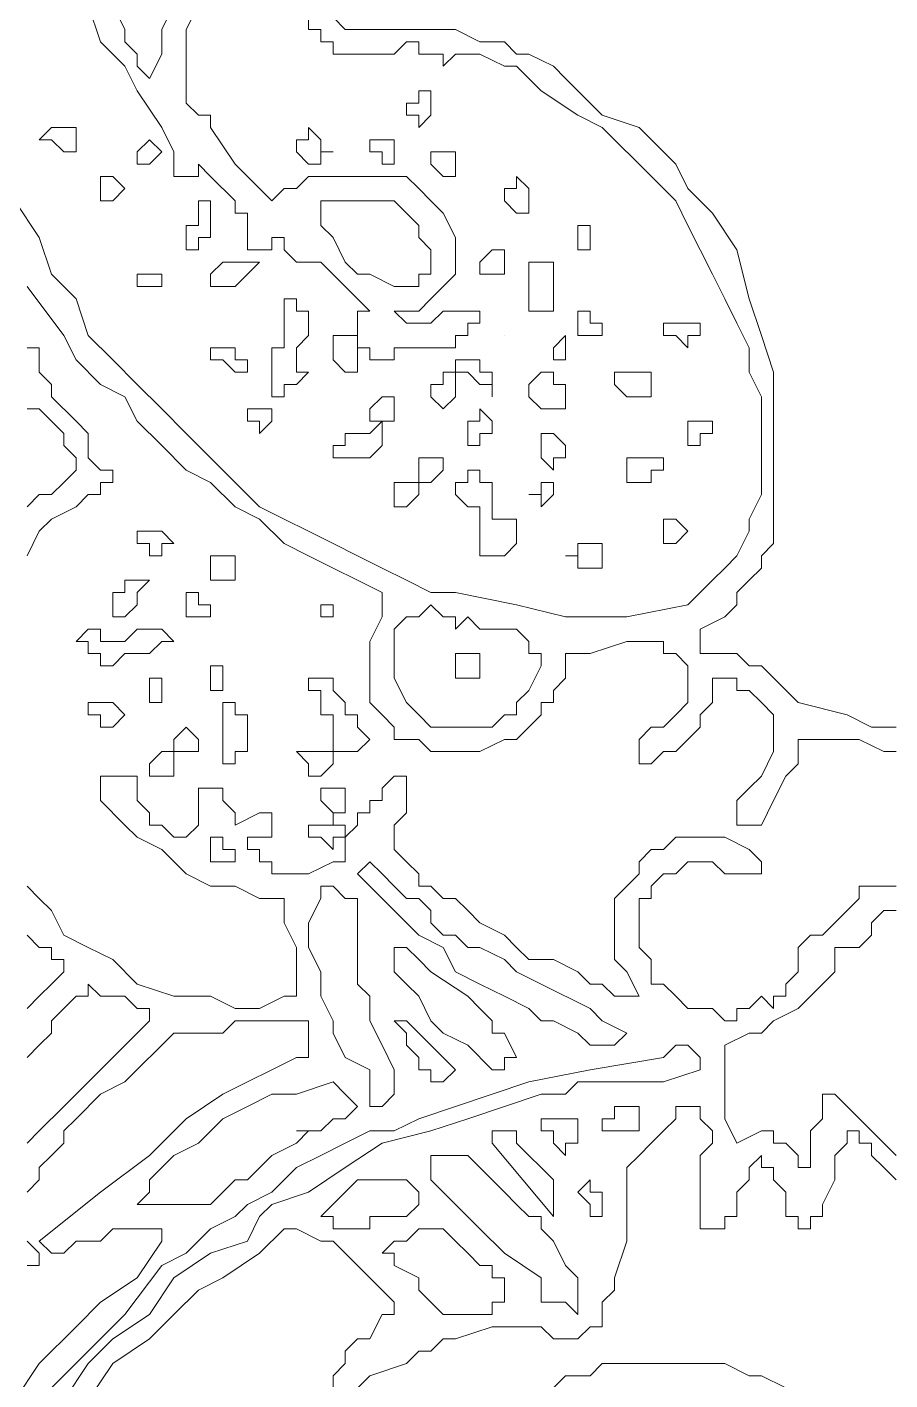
# Model space of a CAD drawing. Extents: x -66030 to 95157, y -13132 to 45879.
# Drawn here: x -22330.9 to -22055.5, y 15122.5 to 15554.3 of the extents above; entities that cross this region are included whole.
import ezdxf

# ---------------------------------------------------------------- set-up
doc = ezdxf.new("R2010")
doc.units = 0
doc.header["$LTSCALE"] = 100
doc.header["$MEASUREMENT"] = 0
doc.layers.get('0').update_dxf_attribs({"linetype": 'CONTINUOUS'})

msp = doc.modelspace()

# ---------------------------------------------------------------- linework, layer by layer
at = {"lineweight": 0}
for points in [[(-22311.34, 15561.35), (-22307.44, 15549.63), (-22299.63, 15541.82), (-22295.72, 15534.01), (-22287.91, 15522.29), (-22284, 15514.48), (-22284, 15510.57), (-22284, 15510.57), (-22284, 15506.67), (-22284, 15506.67), (-22280.1, 15506.67), (-22280.1, 15506.67), (-22280.1, 15506.67), (-22276.19, 15506.67), (-22276.19, 15506.67), (-22276.19, 15506.67), (-22276.19, 15510.57), (-22276.19, 15510.57), (-22272.28, 15506.67), (-22272.28, 15506.67), (-22264.47, 15498.86), (-22264.47, 15494.95), (-22260.57, 15494.95), (-22260.57, 15491.04), (-22260.57, 15491.04), (-22260.57, 15487.14), (-22260.57, 15487.14), (-22260.57, 15483.23), (-22260.57, 15483.23), (-22256.66, 15483.23), (-22256.66, 15483.23), (-22252.75, 15483.23), (-22252.75, 15487.14), (-22248.85, 15487.14), (-22248.85, 15483.23), (-22248.85, 15483.23), (-22244.94, 15479.33), (-22244.94, 15479.33), (-22241.04, 15479.33), (-22241.04, 15479.33), (-22241.04, 15479.33), (-22237.13, 15479.33), (-22221.51, 15463.7), (-22221.51, 15463.7), (-22221.51, 15463.7), (-22221.51, 15463.7), (-22225.41, 15463.7), (-22225.41, 15463.7), (-22225.41, 15459.8), (-22225.41, 15459.8), (-22225.41, 15455.89), (-22225.41, 15455.89), (-22225.41, 15451.98), (-22225.41, 15451.98), (-22225.41, 15455.89), (-22225.41, 15455.89), (-22229.32, 15455.89), (-22233.22, 15455.89), (-22233.22, 15451.98), (-22233.22, 15451.98), (-22233.22, 15448.08), (-22233.22, 15448.08), (-22233.22, 15448.08), (-22233.22, 15448.08), (-22233.22, 15448.08), (-22229.32, 15444.17), (-22229.32, 15444.17), (-22229.32, 15444.17), (-22225.41, 15444.17), (-22225.41, 15448.08), (-22225.41, 15448.08), (-22225.41, 15451.98), (-22225.41, 15451.98), (-22221.51, 15451.98), (-22221.51, 15448.08), (-22217.6, 15448.08), (-22217.6, 15448.08), (-22213.69, 15448.08), (-22213.69, 15451.98), (-22213.69, 15451.98), (-22209.79, 15451.98), (-22209.79, 15451.98), (-22205.88, 15451.98), (-22205.88, 15451.98), (-22201.98, 15451.98), (-22198.07, 15451.98), (-22198.07, 15451.98), (-22194.16, 15451.98), (-22194.16, 15455.89), (-22194.16, 15455.89), (-22190.26, 15455.89), (-22190.26, 15455.89), (-22190.26, 15455.89), (-22190.26, 15455.89), (-22190.26, 15459.8), (-22186.35, 15459.8), (-22186.35, 15463.7), (-22190.26, 15463.7), (-22190.26, 15463.7), (-22190.26, 15463.7), (-22194.16, 15463.7), (-22198.07, 15463.7), (-22201.98, 15459.8), (-22205.88, 15459.8), (-22205.88, 15459.8), (-22205.88, 15459.8), (-22209.79, 15459.8), (-22209.79, 15459.8), (-22213.69, 15463.7), (-22209.79, 15463.7), (-22205.88, 15463.7), (-22201.98, 15467.61), (-22201.98, 15467.61), (-22198.07, 15471.51), (-22198.07, 15471.51), (-22194.16, 15475.42), (-22194.16, 15479.33), (-22194.16, 15479.33), (-22194.16, 15483.23), (-22194.16, 15483.23), (-22194.16, 15487.14), (-22198.07, 15494.95), (-22201.98, 15498.86), (-22205.88, 15502.76), (-22209.79, 15506.67), (-22217.6, 15506.67), (-22225.41, 15506.67), (-22229.32, 15506.67), (-22237.13, 15506.67), (-22241.04, 15506.67), (-22244.94, 15502.76), (-22248.85, 15502.76), (-22252.75, 15498.86), (-22256.66, 15502.76), (-22260.57, 15506.67), (-22260.57, 15506.67), (-22264.47, 15510.57), (-22272.28, 15522.29), (-22272.28, 15526.2), (-22276.19, 15526.2), (-22280.1, 15530.1), (-22280.1, 15534.01), (-22280.1, 15534.01), (-22280.1, 15537.92), (-22280.1, 15541.82), (-22280.1, 15549.63), (-22280.1, 15553.54), (-22276.19, 15561.35)], [(-22303.53, 15561.35), (-22299.63, 15553.54), (-22299.63, 15549.63), (-22295.72, 15545.73), (-22295.72, 15541.82), (-22291.81, 15537.92), (-22291.81, 15537.92), (-22291.81, 15537.92), (-22287.91, 15545.73), (-22287.91, 15553.54), (-22284, 15561.35)], [(-22241.04, 15557.45), (-22241.04, 15553.54), (-22237.13, 15553.54), (-22237.13, 15549.63), (-22233.22, 15549.63), (-22233.22, 15549.63), (-22233.22, 15545.73), (-22229.32, 15545.73), (-22225.41, 15545.73), (-22221.51, 15545.73), (-22213.69, 15545.73), (-22209.79, 15549.63), (-22205.88, 15549.63), (-22205.88, 15545.73), (-22205.88, 15545.73), (-22201.98, 15545.73), (-22198.07, 15545.73), (-22198.07, 15545.73), (-22198.07, 15545.73), (-22198.07, 15541.82), (-22194.16, 15545.73), (-22190.26, 15545.73), (-22186.35, 15545.73), (-22186.35, 15545.73), (-22178.54, 15541.82), (-22174.64, 15541.82), (-22170.73, 15537.92), (-22166.82, 15534.01), (-22155.11, 15526.2), (-22147.29, 15522.29), (-22143.39, 15518.39), (-22135.58, 15510.57), (-22127.76, 15502.76), (-22123.86, 15498.86), (-22119.95, 15491.04), (-22116.05, 15483.23), (-22112.14, 15475.42), (-22108.23, 15467.61), (-22104.33, 15459.8), (-22100.42, 15451.98), (-22100.42, 15444.17), (-22096.52, 15436.36), (-22096.52, 15428.55), (-22096.52, 15420.74), (-22096.52, 15409.02), (-22096.52, 15405.11), (-22100.42, 15397.3), (-22100.42, 15393.39), (-22104.33, 15385.58), (-22108.23, 15381.68), (-22112.14, 15377.77), (-22116.05, 15373.86), (-22119.95, 15369.96), (-22139.48, 15366.05), (-22159.01, 15366.05), (-22174.64, 15369.96), (-22194.16, 15373.86), (-22201.98, 15373.86), (-22209.79, 15377.77), (-22217.6, 15381.68), (-22225.41, 15385.58), (-22233.22, 15389.49), (-22241.04, 15393.39), (-22248.85, 15397.3), (-22256.66, 15401.21), (-22264.47, 15409.02), (-22272.28, 15416.83), (-22280.1, 15424.64), (-22287.91, 15432.45), (-22295.72, 15440.27), (-22303.53, 15448.08), (-22311.34, 15455.89), (-22315.25, 15467.61), (-22323.06, 15475.42), (-22326.97, 15487.14), (-22334.78, 15498.86)], [(-22233.22, 15557.45), (-22229.32, 15553.54), (-22217.6, 15553.54), (-22205.88, 15553.54), (-22194.16, 15553.54), (-22186.35, 15549.63), (-22178.54, 15549.63), (-22174.64, 15545.73), (-22170.73, 15545.73), (-22162.92, 15541.82), (-22159.01, 15537.92), (-22155.11, 15534.01), (-22151.2, 15530.1), (-22147.29, 15526.2), (-22135.58, 15522.29), (-22127.76, 15514.48), (-22123.86, 15510.57), (-22119.95, 15502.76), (-22116.05, 15498.86), (-22112.14, 15494.95), (-22112.14, 15494.95), (-22104.33, 15483.23), (-22100.42, 15467.61), (-22096.52, 15455.89), (-22092.61, 15444.17), (-22092.61, 15428.55), (-22092.61, 15416.83), (-22092.61, 15405.11), (-22092.61, 15397.3), (-22092.61, 15389.49), (-22096.52, 15385.58), (-22096.52, 15381.68), (-22100.42, 15377.77), (-22104.33, 15373.86), (-22104.33, 15369.96), (-22108.23, 15366.05), (-22116.05, 15362.15), (-22116.05, 15358.24), (-22116.05, 15358.24), (-22116.05, 15354.34), (-22116.05, 15354.34), (-22112.14, 15354.34), (-22112.14, 15354.34), (-22108.23, 15354.34), (-22104.33, 15354.34), (-22100.42, 15350.43), (-22096.52, 15350.43), (-22084.8, 15338.71), (-22069.17, 15334.81), (-22061.36, 15330.9), (-22053.55, 15330.9)], [(-22330.87, 15471.51), (-22319.16, 15455.89), (-22315.25, 15448.08), (-22307.44, 15440.27), (-22299.63, 15436.36), (-22295.72, 15428.55), (-22287.91, 15420.74), (-22280.1, 15412.92), (-22272.28, 15409.02), (-22264.47, 15401.21), (-22256.66, 15397.3), (-22248.85, 15389.49), (-22241.04, 15385.58), (-22233.22, 15381.68), (-22225.41, 15377.77), (-22217.6, 15373.86), (-22217.6, 15369.96), (-22217.6, 15366.05), (-22221.51, 15358.24), (-22221.51, 15350.43), (-22221.51, 15346.52), (-22221.51, 15342.62), (-22221.51, 15338.71), (-22217.6, 15334.81), (-22217.6, 15334.81), (-22213.69, 15330.9), (-22213.69, 15326.99), (-22205.88, 15326.99), (-22201.98, 15323.09), (-22198.07, 15323.09), (-22194.16, 15323.09), (-22190.26, 15323.09), (-22186.35, 15323.09), (-22178.54, 15326.99), (-22174.64, 15326.99), (-22166.82, 15334.81), (-22166.82, 15338.71), (-22162.92, 15338.71), (-22162.92, 15342.62), (-22159.01, 15346.52), (-22159.01, 15350.43), (-22159.01, 15354.34), (-22159.01, 15354.34), (-22155.11, 15354.34), (-22151.2, 15354.34), (-22139.48, 15358.24), (-22131.67, 15358.24), (-22131.67, 15358.24), (-22127.76, 15358.24), (-22127.76, 15354.34), (-22123.86, 15354.34), (-22123.86, 15354.34), (-22119.95, 15350.43), (-22119.95, 15346.52), (-22119.95, 15338.71), (-22123.86, 15334.81), (-22123.86, 15334.81), (-22127.76, 15330.9), (-22127.76, 15330.9), (-22131.67, 15330.9), (-22135.58, 15326.99), (-22135.58, 15326.99), (-22135.58, 15326.99), (-22135.58, 15323.09), (-22135.58, 15323.09), (-22135.58, 15319.18), (-22131.67, 15319.18), (-22131.67, 15319.18), (-22127.76, 15323.09), (-22123.86, 15323.09), (-22119.95, 15326.99), (-22119.95, 15326.99), (-22116.05, 15330.9), (-22116.05, 15334.81), (-22112.14, 15338.71), (-22112.14, 15346.52), (-22108.23, 15346.52), (-22108.23, 15346.52), (-22104.33, 15346.52), (-22104.33, 15342.62), (-22100.42, 15342.62), (-22096.52, 15338.71), (-22092.61, 15334.81), (-22092.61, 15334.81), (-22092.61, 15330.9), (-22092.61, 15326.99), (-22092.61, 15323.09), (-22096.52, 15315.28), (-22096.52, 15315.28), (-22100.42, 15311.37), (-22104.33, 15307.46), (-22104.33, 15307.46), (-22104.33, 15307.46), (-22104.33, 15303.56), (-22104.33, 15299.65), (-22096.52, 15299.65), (-22092.61, 15307.46), (-22088.7, 15315.28), (-22088.7, 15315.28), (-22084.8, 15319.18), (-22084.8, 15323.09), (-22084.8, 15326.99), (-22080.89, 15326.99), (-22073.08, 15326.99), (-22069.17, 15326.99), (-22065.27, 15326.99), (-22057.46, 15323.09), (-22053.55, 15323.09)], [(-22330.87, 15385.58), (-22326.97, 15393.39), (-22323.06, 15397.3), (-22315.25, 15401.21), (-22311.34, 15405.11), (-22307.44, 15405.11), (-22307.44, 15409.02), (-22303.53, 15409.02), (-22303.53, 15409.02), (-22303.53, 15409.02), (-22303.53, 15412.92), (-22303.53, 15412.92), (-22303.53, 15412.92), (-22307.44, 15412.92), (-22311.34, 15416.83), (-22311.34, 15420.74), (-22311.34, 15424.64), (-22315.25, 15428.55), (-22315.25, 15428.55), (-22323.06, 15436.36), (-22323.06, 15440.27), (-22326.97, 15444.17), (-22326.97, 15444.17), (-22326.97, 15444.17), (-22326.97, 15448.08), (-22326.97, 15448.08), (-22326.97, 15448.08), (-22326.97, 15451.98), (-22330.87, 15451.98)], [(-22330.87, 15432.45), (-22326.97, 15432.45), (-22323.06, 15428.55), (-22319.16, 15424.64), (-22319.16, 15420.74), (-22315.25, 15416.83), (-22315.25, 15416.83), (-22315.25, 15412.92), (-22315.25, 15412.92), (-22315.25, 15412.92), (-22315.25, 15412.92), (-22319.16, 15409.02), (-22323.06, 15405.11), (-22326.97, 15405.11), (-22326.97, 15405.11), (-22330.87, 15401.21)], [(-22053.55, 15280.12), (-22057.46, 15280.12), (-22057.46, 15280.12), (-22057.46, 15280.12), (-22061.36, 15280.12), (-22061.36, 15280.12), (-22061.36, 15280.12), (-22065.27, 15280.12), (-22065.27, 15280.12), (-22065.27, 15276.22), (-22065.27, 15276.22), (-22069.17, 15272.31), (-22069.17, 15272.31), (-22073.08, 15268.4), (-22076.99, 15264.5), (-22076.99, 15264.5), (-22080.89, 15264.5), (-22080.89, 15264.5), (-22080.89, 15264.5), (-22084.8, 15260.59), (-22084.8, 15260.59), (-22084.8, 15256.69), (-22084.8, 15252.78), (-22088.7, 15248.87), (-22088.7, 15244.97), (-22088.7, 15244.97), (-22092.61, 15244.97), (-22092.61, 15241.06), (-22096.52, 15244.97), (-22096.52, 15244.97), (-22100.42, 15241.06), (-22104.33, 15241.06), (-22104.33, 15237.16), (-22108.23, 15237.16), (-22112.14, 15241.06), (-22116.05, 15241.06), (-22119.95, 15241.06), (-22123.86, 15244.97), (-22127.76, 15248.87), (-22131.67, 15248.87), (-22131.67, 15252.78), (-22131.67, 15256.69), (-22135.58, 15260.59), (-22135.58, 15264.5), (-22135.58, 15268.4), (-22135.58, 15272.31), (-22135.58, 15276.22), (-22131.67, 15276.22), (-22131.67, 15280.12), (-22127.76, 15284.03), (-22127.76, 15284.03), (-22123.86, 15284.03), (-22119.95, 15287.93), (-22116.05, 15287.93), (-22116.05, 15287.93), (-22112.14, 15287.93), (-22108.23, 15284.03), (-22104.33, 15284.03), (-22100.42, 15284.03), (-22100.42, 15284.03), (-22096.52, 15284.03), (-22096.52, 15287.93), (-22096.52, 15287.93), (-22100.42, 15291.84), (-22100.42, 15291.84), (-22108.23, 15295.75), (-22112.14, 15295.75), (-22119.95, 15295.75), (-22123.86, 15295.75), (-22127.76, 15291.84), (-22131.67, 15291.84), (-22135.58, 15287.93), (-22135.58, 15284.03), (-22139.48, 15280.12), (-22143.39, 15276.22), (-22143.39, 15272.31), (-22143.39, 15268.4), (-22143.39, 15264.5), (-22143.39, 15256.69), (-22139.48, 15252.78), (-22135.58, 15244.97), (-22143.39, 15244.97), (-22147.29, 15248.87), (-22151.2, 15248.87), (-22155.11, 15252.78), (-22162.92, 15256.69), (-22170.73, 15256.69), (-22174.64, 15260.59), (-22178.54, 15264.5), (-22186.35, 15268.4), (-22190.26, 15272.31), (-22194.16, 15276.22), (-22198.07, 15276.22), (-22201.98, 15280.12), (-22205.88, 15280.12), (-22205.88, 15284.03), (-22209.79, 15287.93), (-22213.69, 15291.84), (-22213.69, 15295.75), (-22213.69, 15295.75), (-22213.69, 15295.75), (-22213.69, 15299.65), (-22213.69, 15299.65), (-22209.79, 15303.56), (-22209.79, 15303.56), (-22209.79, 15307.46), (-22209.79, 15311.37), (-22209.79, 15315.28), (-22213.69, 15315.28), (-22213.69, 15315.28), (-22213.69, 15315.28), (-22217.6, 15311.37), (-22217.6, 15307.46), (-22221.51, 15307.46), (-22221.51, 15303.56), (-22225.41, 15303.56), (-22225.41, 15303.56), (-22225.41, 15299.65), (-22225.41, 15299.65), (-22229.32, 15295.75), (-22229.32, 15291.84), (-22229.32, 15291.84), (-22229.32, 15287.93), (-22233.22, 15287.93), (-22233.22, 15287.93), (-22241.04, 15284.03), (-22244.94, 15284.03), (-22248.85, 15284.03), (-22252.75, 15284.03), (-22252.75, 15284.03), (-22252.75, 15287.93), (-22256.66, 15287.93), (-22256.66, 15287.93), (-22256.66, 15291.84), (-22260.57, 15291.84), (-22260.57, 15291.84), (-22260.57, 15295.75), (-22260.57, 15295.75), (-22260.57, 15295.75), (-22260.57, 15295.75), (-22256.66, 15295.75), (-22252.75, 15295.75), (-22252.75, 15295.75), (-22252.75, 15299.65), (-22252.75, 15299.65), (-22252.75, 15299.65), (-22252.75, 15303.56), (-22256.66, 15303.56), (-22264.47, 15299.65), (-22264.47, 15303.56), (-22268.38, 15307.46), (-22268.38, 15311.37), (-22268.38, 15311.37), (-22272.28, 15311.37), (-22272.28, 15311.37), (-22276.19, 15311.37), (-22276.19, 15307.46), (-22276.19, 15303.56), (-22276.19, 15299.65), (-22276.19, 15299.65), (-22276.19, 15299.65), (-22280.1, 15295.75), (-22280.1, 15295.75), (-22284, 15295.75), (-22284, 15295.75), (-22287.91, 15299.65), (-22291.81, 15299.65), (-22291.81, 15303.56), (-22295.72, 15307.46), (-22295.72, 15307.46), (-22295.72, 15307.46), (-22295.72, 15311.37), (-22295.72, 15311.37), (-22295.72, 15315.28), (-22295.72, 15315.28), (-22295.72, 15315.28), (-22299.63, 15315.28), (-22303.53, 15315.28), (-22307.44, 15315.28), (-22307.44, 15315.28), (-22307.44, 15311.37), (-22307.44, 15307.46), (-22307.44, 15307.46), (-22299.63, 15299.65), (-22295.72, 15295.75), (-22287.91, 15291.84), (-22280.1, 15284.03), (-22272.28, 15280.12), (-22264.47, 15280.12), (-22256.66, 15276.22), (-22252.75, 15276.22), (-22248.85, 15276.22), (-22248.85, 15268.4), (-22244.94, 15260.59), (-22244.94, 15252.78), (-22244.94, 15244.97), (-22248.85, 15244.97), (-22256.66, 15241.06), (-22260.57, 15241.06), (-22264.47, 15241.06), (-22272.28, 15244.97), (-22276.19, 15244.97), (-22280.1, 15244.97), (-22284, 15244.97), (-22295.72, 15248.87), (-22303.53, 15256.69), (-22311.34, 15260.59), (-22319.16, 15264.5), (-22323.06, 15272.31), (-22326.97, 15276.22), (-22330.87, 15280.12)], [(-22053.55, 15194.19), (-22073.08, 15213.72), (-22073.08, 15213.72), (-22076.99, 15213.72), (-22076.99, 15213.72), (-22076.99, 15209.81), (-22076.99, 15205.91), (-22080.89, 15202), (-22080.89, 15198.1), (-22080.89, 15198.1), (-22080.89, 15194.19), (-22080.89, 15190.28), (-22084.8, 15190.28), (-22084.8, 15194.19), (-22088.7, 15198.1), (-22092.61, 15198.1), (-22092.61, 15202), (-22096.52, 15202), (-22096.52, 15202), (-22104.33, 15198.1), (-22108.23, 15205.91), (-22108.23, 15213.72), (-22108.23, 15221.53), (-22108.23, 15229.34), (-22100.42, 15233.25), (-22096.52, 15233.25), (-22092.61, 15237.16), (-22084.8, 15241.06), (-22080.89, 15244.97), (-22076.99, 15248.87), (-22073.08, 15252.78), (-22073.08, 15260.59), (-22069.17, 15260.59), (-22065.27, 15260.59), (-22065.27, 15260.59), (-22061.36, 15264.5), (-22061.36, 15268.4), (-22057.46, 15272.31), (-22053.55, 15272.31)], [(-22330.87, 15264.5), (-22326.97, 15260.59), (-22323.06, 15260.59), (-22323.06, 15256.69), (-22319.16, 15256.69), (-22319.16, 15252.78), (-22319.16, 15252.78), (-22323.06, 15248.87), (-22326.97, 15244.97), (-22330.87, 15241.06)], [(-22330.87, 15225.44), (-22326.97, 15229.34), (-22323.06, 15233.25), (-22323.06, 15237.16), (-22319.16, 15241.06), (-22315.25, 15244.97), (-22311.34, 15244.97), (-22311.34, 15248.87), (-22307.44, 15244.97), (-22303.53, 15244.97), (-22299.63, 15244.97), (-22295.72, 15241.06), (-22295.72, 15241.06), (-22291.81, 15241.06), (-22291.81, 15237.16), (-22291.81, 15237.16), (-22303.53, 15225.44), (-22315.25, 15213.72), (-22319.16, 15209.81), (-22326.97, 15202), (-22330.87, 15198.1)], [(-22330.87, 15182.47), (-22326.97, 15186.38), (-22326.97, 15190.28), (-22323.06, 15194.19), (-22319.16, 15198.1), (-22319.16, 15202), (-22315.25, 15205.91), (-22307.44, 15213.72), (-22299.63, 15217.63), (-22284, 15233.25), (-22280.1, 15233.25), (-22276.19, 15233.25), (-22268.38, 15233.25), (-22264.47, 15237.16), (-22252.75, 15237.16), (-22248.85, 15237.16), (-22244.94, 15237.16), (-22241.04, 15237.16), (-22241.04, 15233.25), (-22241.04, 15233.25), (-22241.04, 15233.25), (-22241.04, 15229.34), (-22241.04, 15225.44), (-22244.94, 15225.44), (-22252.75, 15221.53), (-22260.57, 15217.63), (-22268.38, 15213.72), (-22280.1, 15205.91), (-22291.81, 15194.19), (-22307.44, 15182.47), (-22326.97, 15166.85), (-22323.06, 15162.94), (-22323.06, 15162.94), (-22323.06, 15162.94), (-22319.16, 15162.94), (-22319.16, 15162.94), (-22315.25, 15166.85), (-22307.44, 15166.85), (-22303.53, 15170.75), (-22303.53, 15170.75), (-22303.53, 15170.75), (-22299.63, 15170.75), (-22299.63, 15170.75), (-22295.72, 15170.75), (-22291.81, 15170.75), (-22287.91, 15170.75), (-22287.91, 15166.85), (-22295.72, 15155.13), (-22307.44, 15147.32), (-22315.25, 15139.51), (-22326.97, 15127.79), (-22334.78, 15116.07)], [(-22323.06, 15119.98), (-22311.34, 15131.69), (-22299.63, 15143.41), (-22287.91, 15159.04), (-22280.1, 15162.94), (-22272.28, 15170.75), (-22264.47, 15174.66), (-22260.57, 15178.57), (-22252.75, 15182.47), (-22244.94, 15190.28), (-22237.13, 15194.19), (-22229.32, 15198.1), (-22221.51, 15202), (-22213.69, 15202), (-22205.88, 15205.91), (-22194.16, 15209.81), (-22182.45, 15213.72), (-22170.73, 15217.63), (-22151.2, 15221.53), (-22127.76, 15225.44), (-22123.86, 15229.34), (-22123.86, 15229.34), (-22119.95, 15229.34), (-22119.95, 15229.34), (-22119.95, 15229.34), (-22116.05, 15225.44), (-22116.05, 15225.44), (-22116.05, 15221.53), (-22116.05, 15221.53), (-22116.05, 15221.53), (-22127.76, 15217.63), (-22139.48, 15217.63), (-22155.11, 15217.63), (-22159.01, 15213.72), (-22166.82, 15213.72), (-22178.54, 15209.81), (-22190.26, 15205.91), (-22201.98, 15202), (-22217.6, 15198.1), (-22229.32, 15190.28), (-22241.04, 15182.47), (-22252.75, 15178.57), (-22256.66, 15174.66), (-22260.57, 15166.85), (-22272.28, 15162.94), (-22284, 15155.13), (-22291.81, 15143.41), (-22303.53, 15135.6), (-22311.34, 15127.79), (-22319.16, 15116.07)], [(-22229.32, 15116.07), (-22221.51, 15123.88), (-22209.79, 15127.79), (-22205.88, 15131.69), (-22201.98, 15131.69), (-22198.07, 15135.6), (-22194.16, 15135.6), (-22182.45, 15139.51), (-22178.54, 15139.51), (-22174.64, 15139.51), (-22170.73, 15139.51), (-22166.82, 15139.51), (-22162.92, 15135.6), (-22159.01, 15135.6), (-22155.11, 15135.6), (-22151.2, 15139.51), (-22147.29, 15139.51), (-22147.29, 15143.41), (-22147.29, 15143.41), (-22147.29, 15147.32), (-22143.39, 15151.22), (-22143.39, 15155.13), (-22139.48, 15166.85), (-22139.48, 15170.75), (-22139.48, 15178.57), (-22139.48, 15182.47), (-22139.48, 15190.28), (-22139.48, 15190.28), (-22135.58, 15194.19), (-22131.67, 15198.1), (-22127.76, 15202), (-22127.76, 15202), (-22123.86, 15205.91), (-22123.86, 15209.81), (-22123.86, 15209.81), (-22123.86, 15209.81), (-22119.95, 15209.81), (-22119.95, 15209.81), (-22116.05, 15209.81), (-22116.05, 15205.91), (-22116.05, 15205.91), (-22112.14, 15202), (-22112.14, 15198.1), (-22116.05, 15194.19), (-22116.05, 15186.38), (-22116.05, 15186.38), (-22116.05, 15182.47), (-22116.05, 15174.66), (-22116.05, 15174.66), (-22116.05, 15174.66), (-22116.05, 15170.75), (-22112.14, 15170.75), (-22112.14, 15170.75), (-22112.14, 15170.75), (-22108.23, 15170.75), (-22108.23, 15174.66), (-22104.33, 15174.66), (-22104.33, 15182.47), (-22100.42, 15186.38), (-22100.42, 15190.28), (-22096.52, 15194.19), (-22096.52, 15190.28), (-22092.61, 15190.28), (-22092.61, 15190.28), (-22092.61, 15186.38), (-22088.7, 15182.47), (-22088.7, 15174.66), (-22084.8, 15174.66), (-22084.8, 15170.75), (-22080.89, 15170.75), (-22080.89, 15174.66), (-22076.99, 15174.66), (-22076.99, 15174.66), (-22076.99, 15178.57), (-22073.08, 15186.38), (-22073.08, 15190.28), (-22073.08, 15194.19), (-22069.17, 15198.1), (-22069.17, 15198.1), (-22069.17, 15202), (-22065.27, 15202), (-22065.27, 15198.1), (-22065.27, 15198.1), (-22061.36, 15198.1), (-22061.36, 15194.19), (-22057.46, 15190.28), (-22053.55, 15186.38)], [(-22311.34, 15116.07), (-22303.53, 15127.79), (-22291.81, 15135.6), (-22284, 15143.41), (-22276.19, 15151.22), (-22268.38, 15155.13), (-22256.66, 15162.94), (-22248.85, 15170.75), (-22244.94, 15170.75), (-22237.13, 15166.85), (-22233.22, 15166.85), (-22229.32, 15162.94), (-22225.41, 15159.04), (-22221.51, 15155.13), (-22217.6, 15151.22), (-22213.69, 15147.32), (-22213.69, 15143.41), (-22217.6, 15143.41), (-22221.51, 15135.6), (-22225.41, 15135.6), (-22229.32, 15131.69), (-22229.32, 15127.79), (-22233.22, 15123.88), (-22233.22, 15123.88), (-22233.22, 15119.98)], [(-22330.87, 15159.04), (-22326.97, 15159.04), (-22326.97, 15162.94), (-22326.97, 15162.94), (-22330.87, 15166.85)], [(-22088.7, 15119.98), (-22096.52, 15123.88), (-22100.42, 15123.88), (-22108.23, 15127.79), (-22112.14, 15127.79), (-22119.95, 15127.79), (-22127.76, 15127.79), (-22131.67, 15127.79), (-22139.48, 15127.79), (-22147.29, 15127.79), (-22151.2, 15123.88), (-22159.01, 15123.88), (-22162.92, 15119.98)]]:
    msp.add_lwpolyline(points, dxfattribs=at)
for points in [[(-22201.98, 15526.2), (-22201.98, 15526.2), (-22201.98, 15526.2), (-22205.88, 15522.29), (-22205.88, 15526.2), (-22205.88, 15526.2), (-22209.79, 15526.2), (-22209.79, 15530.1), (-22209.79, 15530.1), (-22205.88, 15530.1), (-22205.88, 15534.01), (-22201.98, 15534.01), (-22201.98, 15534.01), (-22201.98, 15534.01), (-22201.98, 15530.1), (-22201.98, 15530.1), (-22201.98, 15526.2)], [(-22315.25, 15518.39), (-22315.25, 15518.39), (-22315.25, 15514.48), (-22319.16, 15514.48), (-22323.06, 15518.39), (-22323.06, 15518.39), (-22326.97, 15518.39), (-22323.06, 15522.29), (-22323.06, 15522.29), (-22319.16, 15522.29), (-22319.16, 15522.29), (-22315.25, 15522.29), (-22315.25, 15522.29), (-22315.25, 15518.39), (-22315.25, 15518.39)], [(-22233.22, 15514.48), (-22237.13, 15514.48), (-22237.13, 15510.57), (-22237.13, 15510.57), (-22237.13, 15510.57), (-22241.04, 15510.57), (-22244.94, 15514.48), (-22244.94, 15514.48), (-22244.94, 15518.39), (-22244.94, 15518.39), (-22241.04, 15518.39), (-22241.04, 15522.29), (-22237.13, 15518.39), (-22237.13, 15518.39), (-22237.13, 15514.48), (-22233.22, 15514.48)], [(-22291.81, 15510.57), (-22291.81, 15510.57), (-22291.81, 15510.57), (-22295.72, 15510.57), (-22295.72, 15514.48), (-22291.81, 15518.39), (-22291.81, 15518.39), (-22291.81, 15518.39), (-22287.91, 15514.48), (-22287.91, 15514.48), (-22291.81, 15510.57)], [(-22213.69, 15514.48), (-22213.69, 15514.48), (-22213.69, 15514.48), (-22213.69, 15510.57), (-22217.6, 15510.57), (-22217.6, 15510.57), (-22217.6, 15510.57), (-22217.6, 15510.57), (-22217.6, 15514.48), (-22221.51, 15514.48), (-22221.51, 15518.39), (-22221.51, 15518.39), (-22217.6, 15518.39), (-22217.6, 15518.39), (-22217.6, 15518.39), (-22217.6, 15518.39), (-22213.69, 15518.39), (-22213.69, 15518.39), (-22213.69, 15518.39), (-22213.69, 15514.48)], [(-22194.16, 15510.57), (-22194.16, 15506.67), (-22194.16, 15506.67), (-22194.16, 15506.67), (-22194.16, 15506.67), (-22194.16, 15506.67), (-22198.07, 15506.67), (-22198.07, 15506.67), (-22198.07, 15506.67), (-22198.07, 15506.67), (-22201.98, 15510.57), (-22201.98, 15514.48), (-22198.07, 15514.48), (-22198.07, 15514.48), (-22198.07, 15514.48), (-22194.16, 15514.48), (-22194.16, 15514.48), (-22194.16, 15514.48), (-22194.16, 15510.57)], [(-22299.63, 15502.76), (-22299.63, 15502.76), (-22299.63, 15502.76), (-22303.53, 15498.86), (-22303.53, 15498.86), (-22303.53, 15498.86), (-22307.44, 15498.86), (-22307.44, 15498.86), (-22307.44, 15502.76), (-22307.44, 15502.76), (-22307.44, 15502.76), (-22307.44, 15506.67), (-22303.53, 15506.67), (-22303.53, 15506.67), (-22303.53, 15506.67), (-22303.53, 15506.67), (-22299.63, 15502.76)], [(-22170.73, 15498.86), (-22170.73, 15498.86), (-22170.73, 15498.86), (-22170.73, 15494.95), (-22174.64, 15494.95), (-22174.64, 15494.95), (-22178.54, 15498.86), (-22178.54, 15498.86), (-22178.54, 15498.86), (-22178.54, 15498.86), (-22178.54, 15502.76), (-22178.54, 15502.76), (-22174.64, 15502.76), (-22174.64, 15506.67), (-22174.64, 15506.67), (-22170.73, 15502.76), (-22170.73, 15502.76), (-22170.73, 15502.76), (-22170.73, 15498.86)], [(-22272.28, 15494.95), (-22272.28, 15494.95), (-22272.28, 15494.95), (-22272.28, 15491.04), (-22272.28, 15487.14), (-22276.19, 15487.14), (-22276.19, 15483.23), (-22276.19, 15483.23), (-22280.1, 15483.23), (-22280.1, 15487.14), (-22280.1, 15487.14), (-22280.1, 15487.14), (-22280.1, 15491.04), (-22276.19, 15491.04), (-22276.19, 15491.04), (-22276.19, 15494.95), (-22276.19, 15494.95), (-22276.19, 15498.86), (-22276.19, 15498.86), (-22276.19, 15498.86), (-22272.28, 15498.86), (-22272.28, 15498.86), (-22272.28, 15498.86), (-22272.28, 15494.95)], [(-22205.88, 15487.14), (-22201.98, 15483.23), (-22201.98, 15479.33), (-22201.98, 15479.33), (-22201.98, 15475.42), (-22205.88, 15475.42), (-22205.88, 15471.51), (-22209.79, 15471.51), (-22209.79, 15471.51), (-22213.69, 15471.51), (-22213.69, 15471.51), (-22221.51, 15475.42), (-22225.41, 15475.42), (-22229.32, 15479.33), (-22233.22, 15487.14), (-22233.22, 15487.14), (-22237.13, 15491.04), (-22237.13, 15494.95), (-22237.13, 15498.86), (-22233.22, 15498.86), (-22229.32, 15498.86), (-22225.41, 15498.86), (-22217.6, 15498.86), (-22213.69, 15498.86), (-22209.79, 15494.95), (-22205.88, 15491.04), (-22205.88, 15487.14)], [(-22151.2, 15487.14), (-22151.2, 15483.23), (-22151.2, 15483.23), (-22151.2, 15483.23), (-22155.11, 15483.23), (-22155.11, 15483.23), (-22155.11, 15483.23), (-22155.11, 15483.23), (-22155.11, 15487.14), (-22155.11, 15487.14), (-22155.11, 15487.14), (-22155.11, 15491.04), (-22151.2, 15491.04), (-22151.2, 15491.04), (-22151.2, 15487.14), (-22151.2, 15487.14), (-22151.2, 15487.14)], [(-22178.54, 15479.33), (-22178.54, 15475.42), (-22178.54, 15475.42), (-22178.54, 15475.42), (-22178.54, 15475.42), (-22182.45, 15475.42), (-22182.45, 15475.42), (-22186.35, 15475.42), (-22186.35, 15479.33), (-22182.45, 15483.23), (-22182.45, 15483.23), (-22178.54, 15483.23), (-22178.54, 15479.33), (-22178.54, 15479.33)], [(-22256.66, 15479.33), (-22260.57, 15475.42), (-22260.57, 15475.42), (-22264.47, 15471.51), (-22268.38, 15471.51), (-22268.38, 15471.51), (-22272.28, 15471.51), (-22272.28, 15471.51), (-22272.28, 15475.42), (-22272.28, 15475.42), (-22272.28, 15475.42), (-22268.38, 15479.33), (-22264.47, 15479.33), (-22260.57, 15479.33), (-22260.57, 15479.33), (-22260.57, 15479.33), (-22256.66, 15479.33), (-22256.66, 15479.33), (-22256.66, 15479.33)], [(-22162.92, 15475.42), (-22162.92, 15475.42), (-22162.92, 15471.51), (-22162.92, 15467.61), (-22162.92, 15467.61), (-22162.92, 15463.7), (-22166.82, 15463.7), (-22166.82, 15463.7), (-22166.82, 15463.7), (-22170.73, 15463.7), (-22170.73, 15463.7), (-22170.73, 15463.7), (-22170.73, 15463.7), (-22170.73, 15463.7), (-22170.73, 15467.61), (-22170.73, 15471.51), (-22170.73, 15471.51), (-22170.73, 15475.42), (-22170.73, 15479.33), (-22170.73, 15479.33), (-22166.82, 15479.33), (-22166.82, 15479.33), (-22166.82, 15479.33), (-22166.82, 15479.33), (-22162.92, 15479.33), (-22162.92, 15479.33), (-22162.92, 15475.42)], [(-22291.81, 15471.51), (-22291.81, 15471.51), (-22291.81, 15471.51), (-22291.81, 15471.51), (-22295.72, 15471.51), (-22295.72, 15471.51), (-22295.72, 15471.51), (-22295.72, 15475.42), (-22295.72, 15475.42), (-22295.72, 15475.42), (-22291.81, 15475.42), (-22291.81, 15475.42), (-22291.81, 15475.42), (-22287.91, 15475.42), (-22287.91, 15475.42), (-22287.91, 15471.51), (-22291.81, 15471.51)], [(-22241.04, 15463.7), (-22241.04, 15459.8), (-22241.04, 15455.89), (-22244.94, 15451.98), (-22244.94, 15451.98), (-22244.94, 15448.08), (-22244.94, 15444.17), (-22241.04, 15444.17), (-22244.94, 15440.27), (-22244.94, 15440.27), (-22248.85, 15440.27), (-22248.85, 15436.36), (-22252.75, 15436.36), (-22252.75, 15440.27), (-22252.75, 15440.27), (-22252.75, 15444.17), (-22252.75, 15448.08), (-22252.75, 15451.98), (-22252.75, 15451.98), (-22248.85, 15451.98), (-22248.85, 15455.89), (-22248.85, 15463.7), (-22248.85, 15467.61), (-22248.85, 15467.61), (-22248.85, 15467.61), (-22248.85, 15467.61), (-22244.94, 15467.61), (-22244.94, 15463.7), (-22241.04, 15463.7)], [(-22147.29, 15459.8), (-22147.29, 15455.89), (-22151.2, 15455.89), (-22151.2, 15455.89), (-22155.11, 15455.89), (-22155.11, 15455.89), (-22155.11, 15455.89), (-22155.11, 15455.89), (-22155.11, 15455.89), (-22155.11, 15459.8), (-22155.11, 15459.8), (-22155.11, 15459.8), (-22155.11, 15463.7), (-22151.2, 15463.7), (-22151.2, 15459.8), (-22147.29, 15459.8), (-22147.29, 15459.8)], [(-22116.05, 15455.89), (-22119.95, 15455.89), (-22119.95, 15455.89), (-22119.95, 15451.98), (-22119.95, 15451.98), (-22123.86, 15455.89), (-22123.86, 15455.89), (-22123.86, 15455.89), (-22127.76, 15455.89), (-22127.76, 15455.89), (-22127.76, 15459.8), (-22123.86, 15459.8), (-22123.86, 15459.8), (-22119.95, 15459.8), (-22119.95, 15459.8), (-22119.95, 15459.8), (-22116.05, 15459.8), (-22116.05, 15455.89)], [(-22178.54, 15455.89), (-22178.54, 15455.89), (-22178.54, 15455.89), (-22178.54, 15455.89), (-22178.54, 15455.89), (-22178.54, 15455.89), (-22178.54, 15455.89)], [(-22159.01, 15448.08), (-22159.01, 15448.08), (-22162.92, 15448.08), (-22162.92, 15448.08), (-22162.92, 15451.98), (-22162.92, 15451.98), (-22162.92, 15451.98), (-22162.92, 15451.98), (-22162.92, 15451.98), (-22159.01, 15455.89), (-22159.01, 15451.98), (-22159.01, 15451.98), (-22159.01, 15451.98), (-22159.01, 15451.98), (-22159.01, 15448.08)], [(-22260.57, 15448.08), (-22260.57, 15448.08), (-22260.57, 15448.08), (-22260.57, 15448.08), (-22260.57, 15448.08), (-22260.57, 15444.17), (-22260.57, 15444.17), (-22264.47, 15444.17), (-22268.38, 15448.08), (-22272.28, 15448.08), (-22272.28, 15448.08), (-22272.28, 15448.08), (-22272.28, 15451.98), (-22272.28, 15451.98), (-22272.28, 15451.98), (-22272.28, 15451.98), (-22268.38, 15451.98), (-22264.47, 15451.98), (-22264.47, 15451.98), (-22264.47, 15451.98), (-22264.47, 15448.08), (-22260.57, 15448.08), (-22260.57, 15448.08)], [(-22182.45, 15440.27), (-22182.45, 15436.36), (-22182.45, 15440.27), (-22182.45, 15440.27), (-22186.35, 15440.27), (-22190.26, 15444.17), (-22194.16, 15444.17), (-22194.16, 15448.08), (-22194.16, 15448.08), (-22190.26, 15448.08), (-22190.26, 15448.08), (-22190.26, 15448.08), (-22186.35, 15448.08), (-22186.35, 15448.08), (-22186.35, 15444.17), (-22182.45, 15444.17), (-22182.45, 15440.27), (-22182.45, 15440.27)], [(-22194.16, 15436.36), (-22194.16, 15436.36), (-22194.16, 15436.36), (-22198.07, 15432.45), (-22198.07, 15432.45), (-22201.98, 15436.36), (-22201.98, 15436.36), (-22201.98, 15440.27), (-22201.98, 15440.27), (-22198.07, 15440.27), (-22198.07, 15444.17), (-22198.07, 15444.17), (-22194.16, 15444.17), (-22194.16, 15444.17), (-22194.16, 15440.27), (-22194.16, 15440.27), (-22194.16, 15440.27), (-22194.16, 15436.36), (-22194.16, 15436.36)], [(-22159.01, 15436.36), (-22159.01, 15432.45), (-22159.01, 15432.45), (-22162.92, 15432.45), (-22162.92, 15432.45), (-22166.82, 15432.45), (-22170.73, 15436.36), (-22170.73, 15436.36), (-22170.73, 15436.36), (-22170.73, 15440.27), (-22170.73, 15440.27), (-22166.82, 15444.17), (-22166.82, 15444.17), (-22162.92, 15444.17), (-22162.92, 15440.27), (-22162.92, 15440.27), (-22159.01, 15440.27), (-22159.01, 15436.36)], [(-22131.67, 15440.27), (-22131.67, 15440.27), (-22131.67, 15436.36), (-22135.58, 15436.36), (-22135.58, 15436.36), (-22139.48, 15436.36), (-22139.48, 15436.36), (-22143.39, 15440.27), (-22143.39, 15440.27), (-22143.39, 15440.27), (-22143.39, 15444.17), (-22139.48, 15444.17), (-22139.48, 15444.17), (-22135.58, 15444.17), (-22135.58, 15444.17), (-22135.58, 15444.17), (-22131.67, 15444.17), (-22131.67, 15440.27)], [(-22213.69, 15432.45), (-22213.69, 15432.45), (-22213.69, 15428.55), (-22217.6, 15428.55), (-22217.6, 15424.64), (-22217.6, 15424.64), (-22217.6, 15424.64), (-22217.6, 15420.74), (-22221.51, 15416.83), (-22225.41, 15416.83), (-22229.32, 15416.83), (-22233.22, 15416.83), (-22233.22, 15420.74), (-22233.22, 15420.74), (-22233.22, 15420.74), (-22233.22, 15420.74), (-22229.32, 15420.74), (-22229.32, 15424.64), (-22221.51, 15424.64), (-22221.51, 15424.64), (-22221.51, 15424.64), (-22217.6, 15428.55), (-22221.51, 15428.55), (-22221.51, 15432.45), (-22217.6, 15436.36), (-22217.6, 15436.36), (-22217.6, 15436.36), (-22213.69, 15436.36), (-22213.69, 15436.36), (-22213.69, 15436.36), (-22213.69, 15432.45)], [(-22252.75, 15428.55), (-22252.75, 15428.55), (-22256.66, 15424.64), (-22256.66, 15428.55), (-22260.57, 15428.55), (-22260.57, 15428.55), (-22260.57, 15428.55), (-22260.57, 15428.55), (-22260.57, 15432.45), (-22260.57, 15432.45), (-22256.66, 15432.45), (-22256.66, 15432.45), (-22252.75, 15432.45), (-22252.75, 15432.45), (-22252.75, 15432.45), (-22252.75, 15432.45), (-22252.75, 15428.55), (-22252.75, 15428.55)], [(-22182.45, 15428.55), (-22182.45, 15428.55), (-22182.45, 15424.64), (-22182.45, 15424.64), (-22182.45, 15424.64), (-22186.35, 15424.64), (-22186.35, 15420.74), (-22186.35, 15420.74), (-22190.26, 15420.74), (-22190.26, 15424.64), (-22190.26, 15424.64), (-22190.26, 15428.55), (-22186.35, 15428.55), (-22186.35, 15428.55), (-22186.35, 15432.45), (-22182.45, 15428.55), (-22182.45, 15428.55), (-22182.45, 15428.55)], [(-22159.01, 15416.83), (-22159.01, 15416.83), (-22159.01, 15416.83), (-22162.92, 15416.83), (-22162.92, 15416.83), (-22162.92, 15412.92), (-22166.82, 15416.83), (-22166.82, 15416.83), (-22166.82, 15416.83), (-22166.82, 15416.83), (-22166.82, 15416.83), (-22166.82, 15420.74), (-22166.82, 15420.74), (-22166.82, 15424.64), (-22162.92, 15424.64), (-22162.92, 15424.64), (-22159.01, 15420.74), (-22159.01, 15420.74), (-22159.01, 15416.83)], [(-22116.05, 15424.64), (-22116.05, 15420.74), (-22116.05, 15420.74), (-22116.05, 15420.74), (-22119.95, 15420.74), (-22119.95, 15424.64), (-22119.95, 15424.64), (-22119.95, 15424.64), (-22119.95, 15424.64), (-22119.95, 15428.55), (-22119.95, 15428.55), (-22119.95, 15428.55), (-22119.95, 15428.55), (-22116.05, 15428.55), (-22116.05, 15428.55), (-22116.05, 15428.55), (-22112.14, 15428.55), (-22112.14, 15424.64), (-22112.14, 15424.64), (-22116.05, 15424.64)], [(-22198.07, 15416.83), (-22198.07, 15412.92), (-22198.07, 15412.92), (-22198.07, 15412.92), (-22198.07, 15412.92), (-22201.98, 15409.02), (-22205.88, 15409.02), (-22205.88, 15409.02), (-22205.88, 15409.02), (-22205.88, 15409.02), (-22205.88, 15412.92), (-22205.88, 15412.92), (-22205.88, 15416.83), (-22205.88, 15416.83), (-22205.88, 15416.83), (-22205.88, 15416.83), (-22201.98, 15416.83), (-22201.98, 15416.83), (-22198.07, 15416.83), (-22198.07, 15416.83)], [(-22127.76, 15416.83), (-22127.76, 15412.92), (-22127.76, 15412.92), (-22127.76, 15412.92), (-22131.67, 15412.92), (-22131.67, 15409.02), (-22135.58, 15409.02), (-22135.58, 15409.02), (-22139.48, 15409.02), (-22139.48, 15412.92), (-22139.48, 15412.92), (-22139.48, 15412.92), (-22139.48, 15416.83), (-22139.48, 15416.83), (-22139.48, 15416.83), (-22135.58, 15416.83), (-22135.58, 15416.83), (-22131.67, 15416.83), (-22127.76, 15416.83), (-22127.76, 15416.83)], [(-22174.64, 15397.3), (-22174.64, 15393.39), (-22174.64, 15393.39), (-22174.64, 15389.49), (-22178.54, 15385.58), (-22178.54, 15385.58), (-22182.45, 15385.58), (-22182.45, 15385.58), (-22186.35, 15385.58), (-22186.35, 15389.49), (-22186.35, 15397.3), (-22186.35, 15401.21), (-22186.35, 15401.21), (-22190.26, 15401.21), (-22190.26, 15401.21), (-22194.16, 15405.11), (-22194.16, 15405.11), (-22194.16, 15405.11), (-22194.16, 15409.02), (-22190.26, 15409.02), (-22190.26, 15409.02), (-22190.26, 15412.92), (-22186.35, 15412.92), (-22186.35, 15412.92), (-22186.35, 15409.02), (-22182.45, 15409.02), (-22182.45, 15405.11), (-22182.45, 15405.11), (-22182.45, 15401.21), (-22182.45, 15397.3), (-22178.54, 15397.3), (-22178.54, 15397.3), (-22174.64, 15397.3)], [(-22205.88, 15405.11), (-22205.88, 15405.11), (-22209.79, 15401.21), (-22209.79, 15401.21), (-22209.79, 15401.21), (-22213.69, 15401.21), (-22213.69, 15401.21), (-22213.69, 15401.21), (-22213.69, 15401.21), (-22213.69, 15405.11), (-22213.69, 15409.02), (-22213.69, 15409.02), (-22213.69, 15409.02), (-22209.79, 15409.02), (-22209.79, 15409.02), (-22209.79, 15409.02), (-22205.88, 15409.02), (-22205.88, 15405.11)], [(-22162.92, 15409.02), (-22162.92, 15405.11), (-22162.92, 15405.11), (-22162.92, 15405.11), (-22162.92, 15405.11), (-22166.82, 15401.21), (-22166.82, 15401.21), (-22166.82, 15405.11), (-22166.82, 15405.11), (-22170.73, 15405.11), (-22166.82, 15405.11), (-22166.82, 15409.02), (-22166.82, 15409.02), (-22166.82, 15409.02), (-22162.92, 15409.02), (-22162.92, 15409.02), (-22162.92, 15409.02), (-22162.92, 15409.02), (-22162.92, 15409.02)], [(-22119.95, 15393.39), (-22119.95, 15393.39), (-22123.86, 15389.49), (-22123.86, 15389.49), (-22123.86, 15389.49), (-22127.76, 15389.49), (-22127.76, 15389.49), (-22127.76, 15389.49), (-22127.76, 15389.49), (-22127.76, 15393.39), (-22127.76, 15393.39), (-22127.76, 15397.3), (-22127.76, 15397.3), (-22127.76, 15397.3), (-22123.86, 15397.3), (-22123.86, 15397.3), (-22123.86, 15397.3), (-22119.95, 15393.39), (-22119.95, 15393.39)], [(-22284, 15389.49), (-22284, 15389.49), (-22287.91, 15389.49), (-22287.91, 15385.58), (-22287.91, 15385.58), (-22291.81, 15385.58), (-22291.81, 15389.49), (-22295.72, 15389.49), (-22295.72, 15393.39), (-22295.72, 15393.39), (-22291.81, 15393.39), (-22291.81, 15393.39), (-22291.81, 15393.39), (-22287.91, 15393.39), (-22287.91, 15393.39), (-22287.91, 15393.39), (-22284, 15389.49), (-22284, 15389.49)], [(-22147.29, 15385.58), (-22147.29, 15385.58), (-22147.29, 15385.58), (-22147.29, 15385.58), (-22147.29, 15381.68), (-22151.2, 15381.68), (-22155.11, 15381.68), (-22155.11, 15385.58), (-22155.11, 15385.58), (-22155.11, 15385.58), (-22159.01, 15385.58), (-22155.11, 15385.58), (-22155.11, 15389.49), (-22155.11, 15389.49), (-22155.11, 15389.49), (-22155.11, 15389.49), (-22151.2, 15389.49), (-22151.2, 15389.49), (-22147.29, 15389.49), (-22147.29, 15389.49), (-22147.29, 15385.58)], [(-22264.47, 15381.68), (-22264.47, 15377.77), (-22268.38, 15377.77), (-22268.38, 15377.77), (-22268.38, 15377.77), (-22268.38, 15377.77), (-22272.28, 15377.77), (-22272.28, 15377.77), (-22272.28, 15381.68), (-22272.28, 15381.68), (-22272.28, 15385.58), (-22272.28, 15385.58), (-22272.28, 15385.58), (-22268.38, 15385.58), (-22268.38, 15385.58), (-22268.38, 15385.58), (-22268.38, 15385.58), (-22264.47, 15385.58), (-22264.47, 15381.68)], [(-22291.81, 15377.77), (-22295.72, 15373.86), (-22295.72, 15369.96), (-22295.72, 15369.96), (-22299.63, 15366.05), (-22303.53, 15366.05), (-22303.53, 15369.96), (-22303.53, 15369.96), (-22303.53, 15373.86), (-22299.63, 15373.86), (-22299.63, 15377.77), (-22299.63, 15377.77), (-22295.72, 15377.77), (-22295.72, 15377.77), (-22295.72, 15377.77), (-22291.81, 15377.77)], [(-22272.28, 15369.96), (-22272.28, 15366.05), (-22276.19, 15366.05), (-22276.19, 15366.05), (-22280.1, 15366.05), (-22280.1, 15369.96), (-22280.1, 15369.96), (-22280.1, 15369.96), (-22280.1, 15373.86), (-22280.1, 15373.86), (-22276.19, 15373.86), (-22276.19, 15373.86), (-22276.19, 15369.96), (-22272.28, 15369.96), (-22272.28, 15369.96)], [(-22233.22, 15366.05), (-22237.13, 15366.05), (-22237.13, 15369.96), (-22233.22, 15369.96), (-22233.22, 15366.05)], [(-22194.16, 15362.15), (-22190.26, 15366.05), (-22190.26, 15366.05), (-22186.35, 15362.15), (-22182.45, 15362.15), (-22174.64, 15362.15), (-22170.73, 15358.24), (-22170.73, 15354.34), (-22166.82, 15354.34), (-22166.82, 15350.43), (-22166.82, 15350.43), (-22170.73, 15342.62), (-22174.64, 15338.71), (-22174.64, 15334.81), (-22178.54, 15334.81), (-22178.54, 15334.81), (-22182.45, 15330.9), (-22186.35, 15330.9), (-22194.16, 15330.9), (-22198.07, 15330.9), (-22198.07, 15330.9), (-22201.98, 15330.9), (-22205.88, 15334.81), (-22209.79, 15338.71), (-22209.79, 15338.71), (-22213.69, 15346.52), (-22213.69, 15354.34), (-22213.69, 15354.34), (-22213.69, 15358.24), (-22213.69, 15362.15), (-22209.79, 15366.05), (-22209.79, 15366.05), (-22205.88, 15366.05), (-22201.98, 15369.96), (-22198.07, 15366.05), (-22198.07, 15366.05), (-22198.07, 15366.05), (-22194.16, 15366.05), (-22194.16, 15362.15)], [(-22299.63, 15358.24), (-22295.72, 15362.15), (-22291.81, 15362.15), (-22287.91, 15362.15), (-22287.91, 15362.15), (-22287.91, 15362.15), (-22284, 15358.24), (-22287.91, 15358.24), (-22287.91, 15358.24), (-22287.91, 15358.24), (-22291.81, 15354.34), (-22291.81, 15354.34), (-22299.63, 15354.34), (-22299.63, 15354.34), (-22299.63, 15354.34), (-22303.53, 15350.43), (-22303.53, 15350.43), (-22307.44, 15350.43), (-22307.44, 15354.34), (-22307.44, 15354.34), (-22311.34, 15354.34), (-22311.34, 15358.24), (-22311.34, 15358.24), (-22315.25, 15358.24), (-22311.34, 15362.15), (-22311.34, 15362.15), (-22307.44, 15362.15), (-22307.44, 15358.24), (-22303.53, 15358.24), (-22303.53, 15358.24), (-22299.63, 15358.24), (-22299.63, 15358.24)], [(-22186.35, 15350.43), (-22186.35, 15346.52), (-22186.35, 15346.52), (-22186.35, 15346.52), (-22190.26, 15346.52), (-22190.26, 15346.52), (-22190.26, 15346.52), (-22190.26, 15346.52), (-22194.16, 15346.52), (-22194.16, 15346.52), (-22194.16, 15350.43), (-22194.16, 15354.34), (-22194.16, 15354.34), (-22194.16, 15354.34), (-22190.26, 15354.34), (-22190.26, 15354.34), (-22186.35, 15354.34), (-22186.35, 15354.34), (-22186.35, 15350.43), (-22186.35, 15350.43)], [(-22268.38, 15346.52), (-22268.38, 15346.52), (-22268.38, 15342.62), (-22268.38, 15342.62), (-22268.38, 15342.62), (-22268.38, 15342.62), (-22272.28, 15342.62), (-22272.28, 15342.62), (-22272.28, 15346.52), (-22272.28, 15346.52), (-22272.28, 15346.52), (-22272.28, 15350.43), (-22268.38, 15350.43), (-22268.38, 15350.43), (-22268.38, 15346.52), (-22268.38, 15346.52)], [(-22287.91, 15342.62), (-22287.91, 15338.71), (-22287.91, 15338.71), (-22291.81, 15338.71), (-22291.81, 15338.71), (-22291.81, 15342.62), (-22291.81, 15342.62), (-22291.81, 15346.52), (-22291.81, 15346.52), (-22291.81, 15346.52), (-22287.91, 15346.52), (-22287.91, 15346.52), (-22287.91, 15342.62), (-22287.91, 15342.62)], [(-22229.32, 15334.81), (-22225.41, 15334.81), (-22225.41, 15330.9), (-22225.41, 15330.9), (-22221.51, 15326.99), (-22221.51, 15326.99), (-22225.41, 15323.09), (-22225.41, 15323.09), (-22233.22, 15323.09), (-22233.22, 15326.99), (-22233.22, 15330.9), (-22233.22, 15334.81), (-22237.13, 15334.81), (-22237.13, 15338.71), (-22237.13, 15342.62), (-22241.04, 15342.62), (-22241.04, 15346.52), (-22237.13, 15346.52), (-22233.22, 15346.52), (-22233.22, 15342.62), (-22233.22, 15342.62), (-22229.32, 15338.71), (-22229.32, 15334.81), (-22229.32, 15334.81)], [(-22299.63, 15334.81), (-22303.53, 15330.9), (-22303.53, 15330.9), (-22303.53, 15330.9), (-22307.44, 15330.9), (-22307.44, 15334.81), (-22311.34, 15334.81), (-22311.34, 15334.81), (-22311.34, 15338.71), (-22307.44, 15338.71), (-22307.44, 15338.71), (-22307.44, 15338.71), (-22303.53, 15338.71), (-22303.53, 15338.71), (-22303.53, 15338.71), (-22303.53, 15338.71), (-22299.63, 15334.81)], [(-22260.57, 15334.81), (-22260.57, 15330.9), (-22260.57, 15330.9), (-22260.57, 15323.09), (-22260.57, 15323.09), (-22264.47, 15323.09), (-22264.47, 15323.09), (-22264.47, 15319.18), (-22268.38, 15319.18), (-22268.38, 15323.09), (-22268.38, 15330.9), (-22268.38, 15334.81), (-22268.38, 15338.71), (-22264.47, 15338.71), (-22264.47, 15334.81), (-22260.57, 15334.81), (-22260.57, 15334.81)], [(-22276.19, 15326.99), (-22276.19, 15326.99), (-22276.19, 15323.09), (-22280.1, 15323.09), (-22280.1, 15323.09), (-22280.1, 15323.09), (-22284, 15323.09), (-22284, 15326.99), (-22284, 15326.99), (-22284, 15326.99), (-22280.1, 15330.9), (-22280.1, 15330.9), (-22276.19, 15326.99), (-22276.19, 15326.99), (-22276.19, 15326.99)], [(-22284, 15319.18), (-22284, 15315.28), (-22287.91, 15315.28), (-22287.91, 15315.28), (-22287.91, 15315.28), (-22291.81, 15315.28), (-22291.81, 15319.18), (-22291.81, 15319.18), (-22291.81, 15319.18), (-22287.91, 15323.09), (-22287.91, 15323.09), (-22284, 15323.09), (-22284, 15319.18), (-22284, 15319.18), (-22284, 15319.18)], [(-22233.22, 15319.18), (-22237.13, 15315.28), (-22237.13, 15315.28), (-22241.04, 15315.28), (-22241.04, 15319.18), (-22241.04, 15319.18), (-22241.04, 15319.18), (-22244.94, 15323.09), (-22241.04, 15323.09), (-22241.04, 15323.09), (-22241.04, 15323.09), (-22241.04, 15323.09), (-22237.13, 15323.09), (-22237.13, 15323.09), (-22237.13, 15323.09), (-22233.22, 15323.09), (-22233.22, 15319.18), (-22233.22, 15319.18), (-22233.22, 15319.18)], [(-22229.32, 15303.56), (-22233.22, 15303.56), (-22233.22, 15303.56), (-22233.22, 15299.65), (-22233.22, 15299.65), (-22229.32, 15299.65), (-22229.32, 15295.75), (-22229.32, 15295.75), (-22233.22, 15295.75), (-22233.22, 15295.75), (-22233.22, 15291.84), (-22233.22, 15291.84), (-22237.13, 15295.75), (-22237.13, 15295.75), (-22241.04, 15295.75), (-22241.04, 15299.65), (-22237.13, 15299.65), (-22237.13, 15299.65), (-22233.22, 15299.65), (-22233.22, 15303.56), (-22233.22, 15303.56), (-22237.13, 15307.46), (-22237.13, 15307.46), (-22237.13, 15311.37), (-22237.13, 15311.37), (-22233.22, 15311.37), (-22233.22, 15311.37), (-22233.22, 15311.37), (-22229.32, 15311.37), (-22229.32, 15311.37), (-22229.32, 15307.46), (-22229.32, 15307.46), (-22229.32, 15307.46), (-22229.32, 15303.56)], [(-22264.47, 15291.84), (-22264.47, 15287.93), (-22264.47, 15287.93), (-22268.38, 15287.93), (-22272.28, 15287.93), (-22272.28, 15287.93), (-22272.28, 15287.93), (-22272.28, 15291.84), (-22272.28, 15291.84), (-22272.28, 15291.84), (-22272.28, 15291.84), (-22272.28, 15295.75), (-22268.38, 15295.75), (-22268.38, 15295.75), (-22268.38, 15291.84), (-22264.47, 15291.84), (-22264.47, 15291.84)], [(-22194.16, 15264.5), (-22190.26, 15260.59), (-22186.35, 15260.59), (-22178.54, 15256.69), (-22174.64, 15252.78), (-22166.82, 15248.87), (-22151.2, 15241.06), (-22147.29, 15237.16), (-22139.48, 15233.25), (-22139.48, 15233.25), (-22143.39, 15229.34), (-22143.39, 15229.34), (-22147.29, 15229.34), (-22151.2, 15229.34), (-22155.11, 15233.25), (-22162.92, 15237.16), (-22166.82, 15237.16), (-22170.73, 15241.06), (-22178.54, 15244.97), (-22186.35, 15248.87), (-22194.16, 15252.78), (-22198.07, 15260.59), (-22205.88, 15264.5), (-22213.69, 15272.31), (-22217.6, 15276.22), (-22225.41, 15284.03), (-22221.51, 15287.93), (-22217.6, 15284.03), (-22213.69, 15280.12), (-22209.79, 15276.22), (-22205.88, 15276.22), (-22201.98, 15272.31), (-22201.98, 15268.4), (-22198.07, 15264.5), (-22194.16, 15264.5)], [(-22225.41, 15272.31), (-22225.41, 15264.5), (-22225.41, 15256.69), (-22225.41, 15248.87), (-22221.51, 15244.97), (-22221.51, 15237.16), (-22217.6, 15229.34), (-22213.69, 15221.53), (-22213.69, 15217.63), (-22213.69, 15213.72), (-22213.69, 15213.72), (-22213.69, 15213.72), (-22213.69, 15213.72), (-22217.6, 15209.81), (-22221.51, 15209.81), (-22221.51, 15221.53), (-22229.32, 15225.44), (-22233.22, 15233.25), (-22233.22, 15237.16), (-22237.13, 15244.97), (-22237.13, 15252.78), (-22241.04, 15260.59), (-22241.04, 15268.4), (-22237.13, 15276.22), (-22237.13, 15280.12), (-22233.22, 15280.12), (-22233.22, 15280.12), (-22233.22, 15280.12), (-22229.32, 15276.22), (-22229.32, 15276.22), (-22225.41, 15276.22), (-22225.41, 15272.31)], [(-22209.79, 15260.59), (-22205.88, 15256.69), (-22201.98, 15252.78), (-22190.26, 15244.97), (-22186.35, 15241.06), (-22182.45, 15237.16), (-22182.45, 15233.25), (-22178.54, 15233.25), (-22174.64, 15225.44), (-22178.54, 15225.44), (-22178.54, 15221.53), (-22178.54, 15221.53), (-22182.45, 15221.53), (-22182.45, 15221.53), (-22190.26, 15229.34), (-22198.07, 15233.25), (-22201.98, 15237.16), (-22205.88, 15244.97), (-22209.79, 15248.87), (-22213.69, 15252.78), (-22213.69, 15260.59), (-22209.79, 15260.59)], [(-22194.16, 15221.53), (-22198.07, 15217.63), (-22198.07, 15217.63), (-22198.07, 15217.63), (-22201.98, 15217.63), (-22201.98, 15217.63), (-22201.98, 15221.53), (-22205.88, 15221.53), (-22205.88, 15225.44), (-22205.88, 15225.44), (-22209.79, 15229.34), (-22209.79, 15229.34), (-22209.79, 15233.25), (-22213.69, 15237.16), (-22209.79, 15237.16), (-22205.88, 15233.25), (-22205.88, 15233.25), (-22201.98, 15229.34), (-22198.07, 15225.44), (-22194.16, 15221.53)], [(-22225.41, 15209.81), (-22229.32, 15205.91), (-22233.22, 15205.91), (-22237.13, 15202), (-22241.04, 15202), (-22244.94, 15198.1), (-22252.75, 15194.19), (-22260.57, 15186.38), (-22264.47, 15186.38), (-22268.38, 15182.47), (-22272.28, 15178.57), (-22276.19, 15178.57), (-22280.1, 15178.57), (-22284, 15178.57), (-22287.91, 15178.57), (-22291.81, 15178.57), (-22295.72, 15178.57), (-22291.81, 15182.47), (-22291.81, 15186.38), (-22287.91, 15190.28), (-22284, 15194.19), (-22276.19, 15198.1), (-22268.38, 15205.91), (-22260.57, 15209.81), (-22252.75, 15213.72), (-22244.94, 15213.72), (-22233.22, 15217.63), (-22233.22, 15217.63), (-22233.22, 15217.63), (-22229.32, 15213.72), (-22229.32, 15213.72), (-22225.41, 15209.81)], [(-22135.58, 15209.81), (-22135.58, 15205.91), (-22135.58, 15205.91), (-22135.58, 15202), (-22139.48, 15202), (-22139.48, 15202), (-22143.39, 15202), (-22143.39, 15202), (-22143.39, 15202), (-22147.29, 15202), (-22147.29, 15202), (-22147.29, 15202), (-22147.29, 15205.91), (-22143.39, 15205.91), (-22143.39, 15205.91), (-22143.39, 15209.81), (-22139.48, 15209.81), (-22135.58, 15209.81)], [(-22155.11, 15202), (-22155.11, 15198.1), (-22159.01, 15198.1), (-22159.01, 15194.19), (-22162.92, 15198.1), (-22162.92, 15198.1), (-22162.92, 15202), (-22166.82, 15202), (-22166.82, 15205.91), (-22166.82, 15205.91), (-22162.92, 15205.91), (-22162.92, 15205.91), (-22159.01, 15205.91), (-22159.01, 15205.91), (-22155.11, 15205.91), (-22155.11, 15205.91), (-22155.11, 15202)], [(-22241.04, 15202), (-22244.94, 15202), (-22244.94, 15202), (-22244.94, 15202), (-22241.04, 15202), (-22241.04, 15202)], [(-22162.92, 15174.66), (-22182.45, 15198.1), (-22182.45, 15202), (-22182.45, 15202), (-22182.45, 15202), (-22178.54, 15202), (-22174.64, 15202), (-22174.64, 15198.1), (-22174.64, 15198.1), (-22170.73, 15194.19), (-22166.82, 15190.28), (-22162.92, 15186.38), (-22162.92, 15182.47), (-22162.92, 15174.66)], [(-22166.82, 15174.66), (-22166.82, 15170.75), (-22162.92, 15166.85), (-22159.01, 15159.04), (-22159.01, 15159.04), (-22155.11, 15155.13), (-22155.11, 15151.22), (-22155.11, 15143.41), (-22159.01, 15147.32), (-22162.92, 15147.32), (-22162.92, 15147.32), (-22166.82, 15147.32), (-22166.82, 15151.22), (-22166.82, 15151.22), (-22166.82, 15155.13), (-22178.54, 15162.94), (-22186.35, 15170.75), (-22194.16, 15178.57), (-22198.07, 15182.47), (-22201.98, 15186.38), (-22201.98, 15190.28), (-22201.98, 15190.28), (-22201.98, 15194.19), (-22201.98, 15194.19), (-22198.07, 15194.19), (-22194.16, 15194.19), (-22194.16, 15194.19), (-22190.26, 15194.19), (-22186.35, 15190.28), (-22186.35, 15190.28), (-22182.45, 15186.38), (-22178.54, 15182.47), (-22174.64, 15178.57), (-22170.73, 15174.66), (-22166.82, 15174.66)], [(-22205.88, 15178.57), (-22205.88, 15178.57), (-22209.79, 15174.66), (-22209.79, 15174.66), (-22213.69, 15174.66), (-22213.69, 15174.66), (-22221.51, 15174.66), (-22221.51, 15170.75), (-22225.41, 15170.75), (-22225.41, 15170.75), (-22229.32, 15170.75), (-22233.22, 15170.75), (-22233.22, 15170.75), (-22233.22, 15174.66), (-22237.13, 15174.66), (-22237.13, 15174.66), (-22229.32, 15182.47), (-22225.41, 15186.38), (-22221.51, 15186.38), (-22217.6, 15186.38), (-22217.6, 15186.38), (-22213.69, 15186.38), (-22213.69, 15186.38), (-22209.79, 15186.38), (-22209.79, 15186.38), (-22205.88, 15182.47), (-22205.88, 15178.57)], [(-22147.29, 15174.66), (-22147.29, 15174.66), (-22151.2, 15174.66), (-22151.2, 15174.66), (-22151.2, 15178.57), (-22155.11, 15182.47), (-22155.11, 15182.47), (-22151.2, 15186.38), (-22151.2, 15186.38), (-22151.2, 15182.47), (-22147.29, 15182.47), (-22147.29, 15182.47), (-22147.29, 15178.57), (-22147.29, 15174.66)], [(-22178.54, 15151.22), (-22178.54, 15147.32), (-22178.54, 15147.32), (-22182.45, 15147.32), (-22182.45, 15143.41), (-22186.35, 15143.41), (-22194.16, 15143.41), (-22194.16, 15143.41), (-22198.07, 15143.41), (-22201.98, 15147.32), (-22201.98, 15147.32), (-22205.88, 15151.22), (-22205.88, 15155.13), (-22213.69, 15159.04), (-22213.69, 15162.94), (-22217.6, 15162.94), (-22213.69, 15166.85), (-22213.69, 15166.85), (-22209.79, 15166.85), (-22205.88, 15170.75), (-22201.98, 15170.75), (-22198.07, 15170.75), (-22194.16, 15166.85), (-22194.16, 15166.85), (-22190.26, 15162.94), (-22186.35, 15159.04), (-22182.45, 15159.04), (-22182.45, 15155.13), (-22178.54, 15155.13), (-22178.54, 15151.22)]]:
    msp.add_lwpolyline(points, close=True, dxfattribs=at)

doc.saveas('drawing.dxf')
